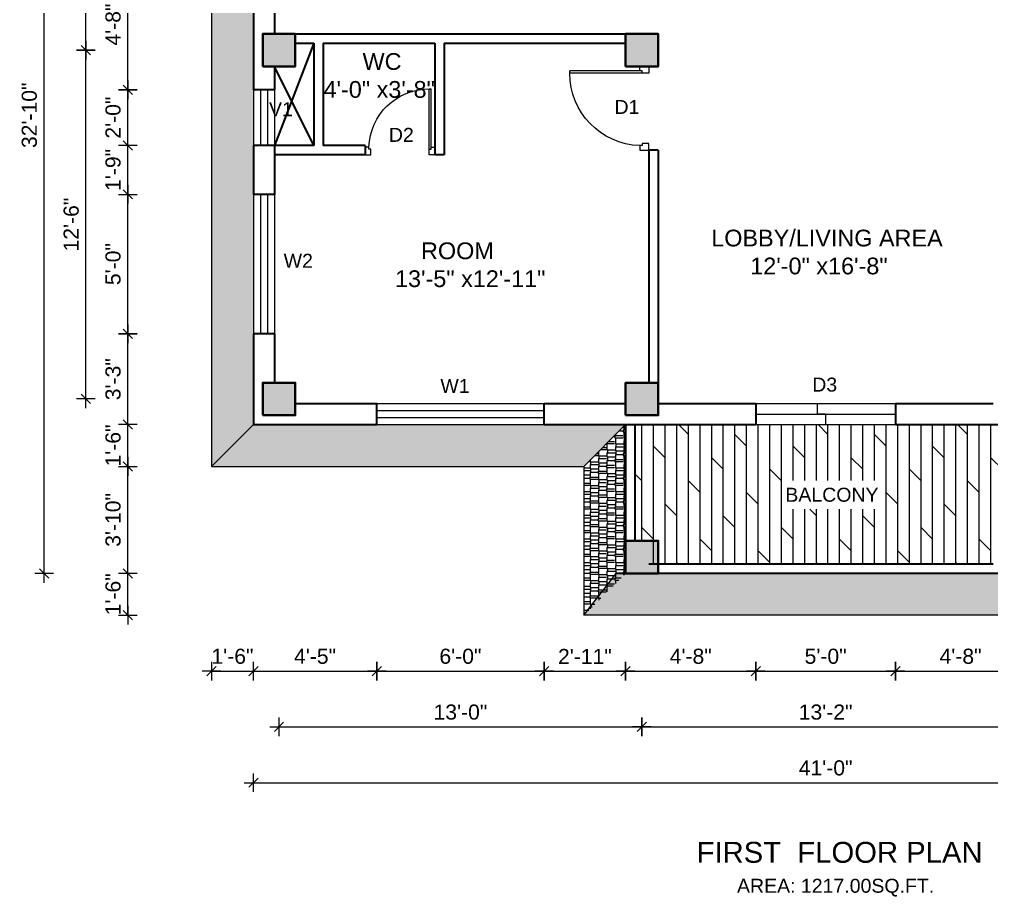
# Model space of a CAD drawing. Header units: inches. Extents: x 270915 to 273552, y 17064 to 18976.
# Drawn here: x 271625.9 to 272043.8, y 18354.5 to 18731.7 of the extents above; entities that cross this region are included whole.
import ezdxf

# ---------------------------------------------------------------- set-up
doc = ezdxf.new("R2010")
doc.units = ezdxf.units.IN
doc.header["$MEASUREMENT"] = 0
doc.header["$PDMODE"] = 35
for name, color, linetype, lineweight in [('Column', 181, 'Continuous', 40), ('dimension', 141, 'Continuous', 18), ('Hatch', 9, 'Continuous', 9), ('Stairs', 61, 'Continuous', 18), ('TEXT', 255, 'Continuous', 35), ('Walls', 11, 'Continuous', 35), ('Windows', 151, 'Continuous', 15)]:
    doc.layers.add(name, color=color, linetype=linetype, lineweight=lineweight)
doc.styles.add('arial', font='arial.ttf')
doc.styles.get("Standard").update_dxf_attribs({"font": 'arial.ttf'})
doc.dimstyles.new('1 96', dxfattribs={"dimtxt": 6.5, "dimasz": 4, "dimexe": 0, "dimexo": 0, "dimgap": 3, "dimtad": 1, "dimdec": 0, "dimzin": 11, "dimdsep": 46, "dimlunit": 3, "dimtxsty": 'arial', "dimblk": 'oblique', "dimcen": 4, "dimse1": 1, "dimse2": 1, "dimclrd": 256, "dimclre": 256, "dimclrt": 256, "dimadec": 0, "dimazin": 0, "dimtfac": 1, "dimtdec": 0, "dimtix": 1, "dimtmove": 0, "dimatfit": 3, "dimldrblk": 'Arrow2', "dimfxl": 1, "dimtolj": 1, "dimtzin": 0, "dimlwd": -1, "dimlwe": 9, "dimarcsym": 0})
pattern_1 = [(360, (26988.5, 458.2415), (7.65, 3.6), [1.8, -1.5, 2.1, -0.9, 2.7, -1.2]), (360, (26990.3, 458.3915), (7.65, 3.6), [1.5, -5.7, 1.2, -1.8]), (360, (26993.9, 458.0165), (7.65, 3.6), [0.9, -9.3]), (90, (26988.5, 458.2415), (-2.55, 3.6), [3.45, -10.95]), (90, (26990.3, 458.2415), (-2.55, 3.6), [3.375, -11.025]), (90, (26991.8, 458.2415), (-2.55, 3.6), [3.15, -11.25]), (90, (26993.9, 458.0165), (-2.55, 3.6), [3.45, -10.95]), (90, (26994.8, 458.0165), (-2.55, 3.6), [3.45, -10.95]), (90, (26997.5, 458.2415), (-2.55, 3.6), [3.3, -11.1])]
pattern_2 = [(270, (26988.5, 458.2415), (3.6, -7.65), [1.8, -1.5, 2.1, -0.9, 2.7, -1.2]), (270, (26988.65, 456.4415), (3.6, -7.65), [1.5, -5.7, 1.2, -1.8]), (270, (26988.275, 452.8415), (3.6, -7.65), [0.9, -9.3]), (360, (26988.5, 458.2415), (3.6, 2.55), [3.45, -10.95]), (360, (26988.5, 456.4415), (3.6, 2.55), [3.375, -11.025]), (360, (26988.5, 454.9415), (3.6, 2.55), [3.15, -11.25]), (360, (26988.275, 452.8415), (3.6, 2.55), [3.45, -10.95]), (360, (26988.275, 451.9415), (3.6, 2.55), [3.45, -10.95]), (360, (26988.5, 449.2415), (3.6, 2.55), [3.3, -11.1])]

# ---------------------------------------------------------------- blocks, each defined once
blk = doc.blocks.new('colm')
at = {"layer": 'Hatch'}
h = blk.add_hatch(color=256, dxfattribs=at)
h.dxf.hatch_style = 1
h.paths.add_polyline_path([(66705.71, 8319.73), (66705.71, 8307.73), (66717.71, 8307.73), (66717.71, 8319.73)])
at = {"layer": 'Column'}
blk.add_lwpolyline([(66705.71, 8307.73), (66717.71, 8307.73), (66717.71, 8319.73), (66705.71, 8319.73)], close=True, dxfattribs=at)
blk = doc.blocks.new('GFFGS')
at = {"layer": 'Windows'}
for p, q in [((97915.22, 19628.63), (97915.22, 19658.74)), ((97916.19, 19658.74), (97915.22, 19658.74)), ((97916.19, 19627.65), (97916.19, 19658.77)), ((97915.22, 19628.63), (97913.27, 19628.63)), ((97913.27, 19628.63), (97913.27, 19624.73)), ((97915.22, 19627.65), (97915.22, 19628.63)), ((97916.19, 19627.65), (97915.22, 19627.65)), ((97916.19, 19624.73), (97916.19, 19627.65)), ((97946.35, 19624.73), (97946.35, 19627.65)), ((97946.35, 19627.65), (97947.32, 19627.65)), ((97947.32, 19627.65), (97947.32, 19628.63)), ((97947.32, 19628.63), (97949.27, 19628.63)), ((97949.27, 19628.63), (97949.27, 19624.73)), ((97913.27, 19624.73), (97916.19, 19624.73)), ((97949.27, 19624.73), (97946.35, 19624.73))]:
    blk.add_line(p, q, dxfattribs=at)
blk.add_arc((97916.25, 19627.66), 31.08, 1.7801, 90.1235, dxfattribs=at)
blk = doc.blocks.new('oblique')
at = {"lineweight": 9}
for p, q in [((1, 0), (-1, 0)), ((-0.5, -0.5), (0.5, 0.5)), ((0, 1), (0, -1))]:
    blk.add_line(p, q, dxfattribs=at)
blk = doc.blocks.new('*D278')
at = {"layer": 'Defpoints', "color": 0, "transparency": 16777216}
for p in [(271708.5, 18558.6), (271726.5, 18558.6), (271726.5, 18451.5)]:
    blk.add_point(p, dxfattribs=at)
at = {"layer": 'dimension', "transparency": 16777216}
for p, q in [((271708.5, 18451.5), (271704.5, 18451.5)), ((271708.5, 18451.5), (271726.5, 18451.5)), ((271726.5, 18451.5), (271730.5, 18451.5))]:
    blk.add_line(p, q, dxfattribs=at)
at = {"layer": 'dimension', "transparency": 16777216, "xscale": 4, "yscale": 4, "zscale": 4}
blk.add_blockref('oblique', (271708.5, 18451.5), dxfattribs=at)
at = {"layer": 'dimension', "transparency": 16777216, "xscale": 4, "yscale": 4, "zscale": 4, "rotation": 180}
blk.add_blockref('oblique', (271726.5, 18451.5), dxfattribs=at)
at = {"layer": 'dimension', "transparency": 16777216, "insert": (271717.5, 18457.82), "char_height": 6.5, "attachment_point": 5, "style": 'arial'}
blk.add_mtext('\\A1;1\'-6"', dxfattribs=at)
blk = doc.blocks.new('_Oblique')
at = {"color": 0, "linetype": 'ByBlock', "lineweight": -2}
blk.add_line((-0.5, -0.5), (0.5, 0.5), dxfattribs=at)
blk = doc.blocks.new('Arrow2')
for p, q in [((-4.1, 0.75), (-3.08, 0)), ((0, 0), (-4.1, 0.75)), ((-3.08, 0), (-4.1, -0.75)), ((-4.1, -0.75), (0, 0))]:
    blk.add_line(p, q)
blk.add_solid([(-4.1, 0.75), (0, 0), (-3.08, 0), (-4.1, -0.75)])
blk = doc.blocks.new('*D279')
at = {"layer": 'Defpoints', "color": 0, "transparency": 16777216}
for p in [(271726.5, 18558.6), (271779.5, 18557.5), (271779.5, 18451.5)]:
    blk.add_point(p, dxfattribs=at)
at = {"layer": 'dimension', "transparency": 16777216}
blk.add_line((271726.5, 18451.5), (271779.5, 18451.5), dxfattribs=at)
at = {"layer": 'dimension', "transparency": 16777216, "xscale": 4, "yscale": 4, "zscale": 4, "rotation": 180}
blk.add_blockref('oblique', (271726.5, 18451.5), dxfattribs=at)
at = {"layer": 'dimension', "transparency": 16777216, "xscale": 4, "yscale": 4, "zscale": 4}
blk.add_blockref('oblique', (271779.5, 18451.5), dxfattribs=at)
at = {"layer": 'dimension', "transparency": 16777216, "insert": (271753, 18457.81), "char_height": 6.5, "attachment_point": 5, "style": 'arial'}
blk.add_mtext('\\A1;4\'-5"', dxfattribs=at)
blk = doc.blocks.new('*D280')
at = {"layer": 'Defpoints', "color": 0, "transparency": 16777216}
for p in [(271779.5, 18557.5), (271851.5, 18557.5), (271851.5, 18451.5)]:
    blk.add_point(p, dxfattribs=at)
at = {"layer": 'dimension', "transparency": 16777216}
blk.add_line((271779.5, 18451.5), (271851.5, 18451.5), dxfattribs=at)
at = {"layer": 'dimension', "transparency": 16777216, "xscale": 4, "yscale": 4, "zscale": 4, "rotation": 180}
blk.add_blockref('oblique', (271779.5, 18451.5), dxfattribs=at)
at = {"layer": 'dimension', "transparency": 16777216, "xscale": 4, "yscale": 4, "zscale": 4}
blk.add_blockref('oblique', (271851.5, 18451.5), dxfattribs=at)
at = {"layer": 'dimension', "transparency": 16777216, "insert": (271815.5, 18457.82), "char_height": 6.5, "attachment_point": 5, "style": 'arial'}
blk.add_mtext('\\A1;6\'-0"', dxfattribs=at)
blk = doc.blocks.new('*D281')
at = {"layer": 'Defpoints', "color": 0, "transparency": 16777216}
for p in [(271851.5, 18557.5), (271886.5, 18557.5), (271886.5, 18451.5)]:
    blk.add_point(p, dxfattribs=at)
at = {"layer": 'dimension', "transparency": 16777216}
blk.add_line((271851.5, 18451.5), (271886.5, 18451.5), dxfattribs=at)
at = {"layer": 'dimension', "transparency": 16777216, "xscale": 4, "yscale": 4, "zscale": 4, "rotation": 180}
blk.add_blockref('oblique', (271851.5, 18451.5), dxfattribs=at)
at = {"layer": 'dimension', "transparency": 16777216, "xscale": 4, "yscale": 4, "zscale": 4}
blk.add_blockref('oblique', (271886.5, 18451.5), dxfattribs=at)
at = {"layer": 'dimension', "transparency": 16777216, "insert": (271869, 18457.76), "char_height": 6.5, "attachment_point": 5, "style": 'arial'}
blk.add_mtext('\\A1;2\'-11"', dxfattribs=at)
blk = doc.blocks.new('*D282')
at = {"layer": 'Defpoints', "color": 0, "transparency": 16777216}
for p in [(271886.5, 18557.5), (271942.5, 18557.5), (271942.5, 18451.5)]:
    blk.add_point(p, dxfattribs=at)
at = {"layer": 'dimension', "transparency": 16777216}
blk.add_line((271886.5, 18451.5), (271942.5, 18451.5), dxfattribs=at)
at = {"layer": 'dimension', "transparency": 16777216, "xscale": 4, "yscale": 4, "zscale": 4, "rotation": 180}
blk.add_blockref('oblique', (271886.5, 18451.5), dxfattribs=at)
at = {"layer": 'dimension', "transparency": 16777216, "xscale": 4, "yscale": 4, "zscale": 4}
blk.add_blockref('oblique', (271942.5, 18451.5), dxfattribs=at)
at = {"layer": 'dimension', "transparency": 16777216, "insert": (271914.5, 18457.82), "char_height": 6.5, "attachment_point": 5, "style": 'arial'}
blk.add_mtext('\\A1;4\'-8"', dxfattribs=at)
blk = doc.blocks.new('*D283')
at = {"layer": 'Defpoints', "color": 0, "transparency": 16777216}
for p in [(271942.5, 18557.5), (272002.5, 18557.5), (272002.5, 18451.5)]:
    blk.add_point(p, dxfattribs=at)
at = {"layer": 'dimension', "transparency": 16777216}
blk.add_line((271942.5, 18451.5), (272002.5, 18451.5), dxfattribs=at)
at = {"layer": 'dimension', "transparency": 16777216, "xscale": 4, "yscale": 4, "zscale": 4, "rotation": 180}
blk.add_blockref('oblique', (271942.5, 18451.5), dxfattribs=at)
at = {"layer": 'dimension', "transparency": 16777216, "xscale": 4, "yscale": 4, "zscale": 4}
blk.add_blockref('oblique', (272002.5, 18451.5), dxfattribs=at)
at = {"layer": 'dimension', "transparency": 16777216, "insert": (271972.5, 18457.82), "char_height": 6.5, "attachment_point": 5, "style": 'arial'}
blk.add_mtext('\\A1;5\'-0"', dxfattribs=at)
blk = doc.blocks.new('*D284')
at = {"layer": 'Defpoints', "color": 0, "transparency": 16777216}
for p in [(272002.5, 18557.5), (272058.5, 18557.5), (272058.5, 18451.5)]:
    blk.add_point(p, dxfattribs=at)
at = {"layer": 'dimension', "transparency": 16777216}
blk.add_line((272002.5, 18451.5), (272058.5, 18451.5), dxfattribs=at)
at = {"layer": 'dimension', "transparency": 16777216, "xscale": 4, "yscale": 4, "zscale": 4, "rotation": 180}
blk.add_blockref('oblique', (272002.5, 18451.5), dxfattribs=at)
at = {"layer": 'dimension', "transparency": 16777216, "xscale": 4, "yscale": 4, "zscale": 4}
blk.add_blockref('oblique', (272058.5, 18451.5), dxfattribs=at)
at = {"layer": 'dimension', "transparency": 16777216, "insert": (272030.5, 18457.82), "char_height": 6.5, "attachment_point": 5, "style": 'arial'}
blk.add_mtext('\\A1;4\'-8"', dxfattribs=at)
blk = doc.blocks.new('*D289')
at = {"layer": 'Defpoints', "color": 0, "transparency": 16777216}
for p in [(271737.5, 18561.5), (271893.5, 18561.5), (271893.5, 18427.5)]:
    blk.add_point(p, dxfattribs=at)
at = {"layer": 'dimension', "transparency": 16777216}
blk.add_line((271737.5, 18427.5), (271893.5, 18427.5), dxfattribs=at)
at = {"layer": 'dimension', "transparency": 16777216, "xscale": 4, "yscale": 4, "zscale": 4, "rotation": 180}
blk.add_blockref('oblique', (271737.5, 18427.5), dxfattribs=at)
at = {"layer": 'dimension', "transparency": 16777216, "xscale": 4, "yscale": 4, "zscale": 4}
blk.add_blockref('oblique', (271893.5, 18427.5), dxfattribs=at)
at = {"layer": 'dimension', "transparency": 16777216, "insert": (271815.5, 18433.82), "char_height": 6.5, "attachment_point": 5, "style": 'arial'}
blk.add_mtext('\\A1;13\'-0"', dxfattribs=at)
blk = doc.blocks.new('*D290')
at = {"layer": 'Defpoints', "color": 0, "transparency": 16777216}
for p in [(271893.5, 18561.5), (272051.5, 18561.5), (272051.5, 18427.5)]:
    blk.add_point(p, dxfattribs=at)
at = {"layer": 'dimension', "transparency": 16777216}
blk.add_line((271893.5, 18427.5), (272051.5, 18427.5), dxfattribs=at)
at = {"layer": 'dimension', "transparency": 16777216, "xscale": 4, "yscale": 4, "zscale": 4, "rotation": 180}
blk.add_blockref('oblique', (271893.5, 18427.5), dxfattribs=at)
at = {"layer": 'dimension', "transparency": 16777216, "xscale": 4, "yscale": 4, "zscale": 4}
blk.add_blockref('oblique', (272051.5, 18427.5), dxfattribs=at)
at = {"layer": 'dimension', "transparency": 16777216, "insert": (271972.5, 18433.82), "char_height": 6.5, "attachment_point": 5, "style": 'arial'}
blk.add_mtext('\\A1;13\'-2"', dxfattribs=at)
blk = doc.blocks.new('*D292')
at = {"layer": 'Defpoints', "color": 0, "transparency": 16777216}
for p in [(271726.5, 18557.5), (272218.5, 18557.5), (272218.5, 18403.5)]:
    blk.add_point(p, dxfattribs=at)
at = {"layer": 'dimension', "transparency": 16777216}
blk.add_line((271726.5, 18403.5), (272218.5, 18403.5), dxfattribs=at)
at = {"layer": 'dimension', "transparency": 16777216, "xscale": 4, "yscale": 4, "zscale": 4, "rotation": 180}
blk.add_blockref('oblique', (271726.5, 18403.5), dxfattribs=at)
at = {"layer": 'dimension', "transparency": 16777216, "xscale": 4, "yscale": 4, "zscale": 4}
blk.add_blockref('oblique', (272218.5, 18403.5), dxfattribs=at)
at = {"layer": 'dimension', "transparency": 16777216, "insert": (271972.5, 18409.82), "char_height": 6.5, "attachment_point": 5, "style": 'arial'}
blk.add_mtext('\\A1;41\'-0"', dxfattribs=at)
blk = doc.blocks.new('*D293')
at = {"layer": 'Defpoints', "color": 0, "transparency": 16777216}
for p in [(271672.5, 18493.5), (271886.5, 18493.5), (271886.5, 18475.5)]:
    blk.add_point(p, dxfattribs=at)
at = {"layer": 'dimension', "transparency": 16777216}
for p, q in [((271672.5, 18493.5), (271672.5, 18497.5)), ((271672.5, 18475.5), (271672.5, 18493.5)), ((271672.5, 18475.5), (271672.5, 18471.5))]:
    blk.add_line(p, q, dxfattribs=at)
at = {"layer": 'dimension', "transparency": 16777216, "xscale": 4, "yscale": 4, "zscale": 4}
for p, rotation in [((271672.5, 18493.5), 270), ((271672.5, 18475.5), 90)]:
    blk.add_blockref('oblique', p, dxfattribs=dict(at, rotation=rotation))
at = {"layer": 'dimension', "transparency": 16777216, "insert": (271666.18, 18484.5), "char_height": 6.5, "attachment_point": 5, "rotation": 90, "style": 'arial'}
blk.add_mtext('\\A1;1\'-6"', dxfattribs=at)
blk = doc.blocks.new('*D294')
at = {"layer": 'Defpoints', "color": 0, "transparency": 16777216}
for p in [(271672.5, 18539.5), (271868.5, 18539.5), (271886.5, 18493.5)]:
    blk.add_point(p, dxfattribs=at)
at = {"layer": 'dimension', "transparency": 16777216}
blk.add_line((271672.5, 18493.5), (271672.5, 18539.5), dxfattribs=at)
at = {"layer": 'dimension', "transparency": 16777216, "xscale": 4, "yscale": 4, "zscale": 4}
for p, rotation in [((271672.5, 18539.5), 90), ((271672.5, 18493.5), 270)]:
    blk.add_blockref('oblique', p, dxfattribs=dict(at, rotation=rotation))
at = {"layer": 'dimension', "transparency": 16777216, "insert": (271666.18, 18516.5), "char_height": 6.5, "attachment_point": 5, "rotation": 90, "style": 'arial'}
blk.add_mtext('\\A1;3\'-10"', dxfattribs=at)
blk = doc.blocks.new('*D255')
at = {"layer": 'Defpoints', "color": 0, "transparency": 16777216}
for p in [(271672.5, 18557.5), (271726.5, 18557.5), (271868.5, 18539.5)]:
    blk.add_point(p, dxfattribs=at)
at = {"layer": 'dimension', "transparency": 16777216}
for p, q in [((271672.5, 18557.5), (271672.5, 18561.5)), ((271672.5, 18539.5), (271672.5, 18557.5)), ((271672.5, 18539.5), (271672.5, 18535.5))]:
    blk.add_line(p, q, dxfattribs=at)
at = {"layer": 'dimension', "transparency": 16777216, "xscale": 4, "yscale": 4, "zscale": 4}
for p, rotation in [((271672.5, 18557.5), 270), ((271672.5, 18539.5), 90)]:
    blk.add_blockref('oblique', p, dxfattribs=dict(at, rotation=rotation))
at = {"layer": 'dimension', "transparency": 16777216, "insert": (271666.18, 18548.5), "char_height": 6.5, "attachment_point": 5, "rotation": 90, "style": 'arial'}
blk.add_mtext('\\A1;1\'-6"', dxfattribs=at)
blk = doc.blocks.new('*D295')
at = {"layer": 'Defpoints', "color": 0, "transparency": 16777216}
for p in [(271672.5, 18596.5), (271726.5, 18596.5), (271726.5, 18557.5)]:
    blk.add_point(p, dxfattribs=at)
at = {"layer": 'dimension', "transparency": 16777216}
blk.add_line((271672.5, 18557.5), (271672.5, 18596.5), dxfattribs=at)
at = {"layer": 'dimension', "transparency": 16777216, "xscale": 4, "yscale": 4, "zscale": 4}
for p, rotation in [((271672.5, 18596.5), 90), ((271672.5, 18557.5), 270)]:
    blk.add_blockref('oblique', p, dxfattribs=dict(at, rotation=rotation))
at = {"layer": 'dimension', "transparency": 16777216, "insert": (271666.18, 18577), "char_height": 6.5, "attachment_point": 5, "rotation": 90, "style": 'arial'}
blk.add_mtext('\\A1;3\'-3"', dxfattribs=at)
blk = doc.blocks.new('*D296')
at = {"layer": 'Defpoints', "color": 0, "transparency": 16777216}
for p in [(271672.5, 18656.5), (271726.5, 18656.5), (271726.5, 18596.5)]:
    blk.add_point(p, dxfattribs=at)
at = {"layer": 'dimension', "transparency": 16777216}
blk.add_line((271672.5, 18596.5), (271672.5, 18656.5), dxfattribs=at)
at = {"layer": 'dimension', "transparency": 16777216, "xscale": 4, "yscale": 4, "zscale": 4}
for p, rotation in [((271672.5, 18656.5), 90), ((271672.5, 18596.5), 270)]:
    blk.add_blockref('oblique', p, dxfattribs=dict(at, rotation=rotation))
at = {"layer": 'dimension', "transparency": 16777216, "insert": (271666.18, 18626.5), "char_height": 6.5, "attachment_point": 5, "rotation": 90, "style": 'arial'}
blk.add_mtext('\\A1;5\'-0"', dxfattribs=at)
blk = doc.blocks.new('*D297')
at = {"layer": 'Defpoints', "color": 0, "transparency": 16777216}
for p in [(271672.5, 18677.5), (271726.5, 18677.5), (271726.5, 18656.5)]:
    blk.add_point(p, dxfattribs=at)
at = {"layer": 'dimension', "transparency": 16777216}
for p, q in [((271672.5, 18677.5), (271672.5, 18681.5)), ((271672.5, 18656.5), (271672.5, 18677.5)), ((271672.5, 18656.5), (271672.5, 18652.5))]:
    blk.add_line(p, q, dxfattribs=at)
at = {"layer": 'dimension', "transparency": 16777216, "xscale": 4, "yscale": 4, "zscale": 4}
for p, rotation in [((271672.5, 18677.5), 270), ((271672.5, 18656.5), 90)]:
    blk.add_blockref('oblique', p, dxfattribs=dict(at, rotation=rotation))
at = {"layer": 'dimension', "transparency": 16777216, "insert": (271666.18, 18667), "char_height": 6.5, "attachment_point": 5, "rotation": 90, "style": 'arial'}
blk.add_mtext('\\A1;1\'-9"', dxfattribs=at)
blk = doc.blocks.new('*D345')
at = {"layer": 'Defpoints', "color": 0, "transparency": 16777216}
for p in [(271672.5, 18701.5), (271726.5, 18701.5), (271726.5, 18677.5)]:
    blk.add_point(p, dxfattribs=at)
at = {"layer": 'dimension', "transparency": 16777216}
blk.add_line((271672.5, 18677.5), (271672.5, 18701.5), dxfattribs=at)
at = {"layer": 'dimension', "transparency": 16777216, "xscale": 4, "yscale": 4, "zscale": 4}
for p, rotation in [((271672.5, 18701.5), 90), ((271672.5, 18677.5), 270)]:
    blk.add_blockref('oblique', p, dxfattribs=dict(at, rotation=rotation))
at = {"layer": 'dimension', "transparency": 16777216, "insert": (271666.18, 18689.5), "char_height": 6.5, "attachment_point": 5, "rotation": 90, "style": 'arial'}
blk.add_mtext('\\A1;2\'-0"', dxfattribs=at)
blk = doc.blocks.new('*D346')
at = {"layer": 'Defpoints', "color": 0, "transparency": 16777216}
for p in [(271672.5, 18757.5), (271726.5, 18757.5), (271726.5, 18701.5)]:
    blk.add_point(p, dxfattribs=at)
at = {"layer": 'dimension', "transparency": 16777216}
blk.add_line((271672.5, 18701.5), (271672.5, 18757.5), dxfattribs=at)
at = {"layer": 'dimension', "transparency": 16777216, "xscale": 4, "yscale": 4, "zscale": 4}
for p, rotation in [((271672.5, 18757.5), 90), ((271672.5, 18701.5), 270)]:
    blk.add_blockref('oblique', p, dxfattribs=dict(at, rotation=rotation))
at = {"layer": 'dimension', "transparency": 16777216, "insert": (271666.18, 18729.5), "char_height": 6.5, "attachment_point": 5, "rotation": 90, "style": 'arial'}
blk.add_mtext('\\A1;4\'-8"', dxfattribs=at)
blk = doc.blocks.new('*D350')
at = {"layer": 'Defpoints', "color": 0, "transparency": 16777216}
for p in [(271654.5, 18718.5), (271730.5, 18718.5), (271730.5, 18568.5)]:
    blk.add_point(p, dxfattribs=at)
at = {"layer": 'dimension', "transparency": 16777216}
blk.add_line((271654.5, 18568.5), (271654.5, 18718.5), dxfattribs=at)
at = {"layer": 'dimension', "transparency": 16777216, "xscale": 4, "yscale": 4, "zscale": 4}
for p, rotation in [((271654.5, 18718.5), 90), ((271654.5, 18568.5), 270)]:
    blk.add_blockref('oblique', p, dxfattribs=dict(at, rotation=rotation))
at = {"layer": 'dimension', "transparency": 16777216, "insert": (271648.18, 18643.5), "char_height": 6.5, "attachment_point": 5, "rotation": 90, "style": 'arial'}
blk.add_mtext('\\A1;12\'-6"', dxfattribs=at)
blk = doc.blocks.new('*D351')
at = {"layer": 'Defpoints', "color": 0, "transparency": 16777216}
for p in [(271654.5, 18868.5), (271730.5, 18868.5), (271730.5, 18718.5)]:
    blk.add_point(p, dxfattribs=at)
at = {"layer": 'dimension', "transparency": 16777216}
blk.add_line((271654.5, 18718.5), (271654.5, 18868.5), dxfattribs=at)
at = {"layer": 'dimension', "transparency": 16777216, "xscale": 4, "yscale": 4, "zscale": 4}
for p, rotation in [((271654.5, 18868.5), 90), ((271654.5, 18718.5), 270)]:
    blk.add_blockref('oblique', p, dxfattribs=dict(at, rotation=rotation))
at = {"layer": 'dimension', "transparency": 16777216, "insert": (271648.18, 18793.5), "char_height": 6.5, "attachment_point": 5, "rotation": 90, "style": 'arial'}
blk.add_mtext('\\A1;12\'-6"', dxfattribs=at)
blk = doc.blocks.new('*D352')
at = {"layer": 'Defpoints', "color": 0, "transparency": 16777216}
for p in [(271636.5, 18887.5), (271942.45, 18887.5), (271942.45, 18493.5)]:
    blk.add_point(p, dxfattribs=at)
at = {"layer": 'dimension', "transparency": 16777216}
blk.add_line((271636.5, 18493.5), (271636.5, 18887.5), dxfattribs=at)
at = {"layer": 'dimension', "transparency": 16777216, "xscale": 4, "yscale": 4, "zscale": 4}
for p, rotation in [((271636.5, 18887.5), 90), ((271636.5, 18493.5), 270)]:
    blk.add_blockref('oblique', p, dxfattribs=dict(at, rotation=rotation))
at = {"layer": 'dimension', "transparency": 16777216, "insert": (271630.18, 18690.5), "char_height": 6.5, "attachment_point": 5, "rotation": 90, "style": 'arial'}
blk.add_mtext('\\A1;32\'-10"', dxfattribs=at)
blk = doc.blocks.new('*D381')
at = {"layer": 'Defpoints', "color": 0, "transparency": 16777216}
for p in [(271975.95, 18887.5), (272308.5, 18887.5), (271975.95, 18493.5)]:
    blk.add_point(p, dxfattribs=at)
at = {"layer": 'dimension', "transparency": 16777216}
blk.add_line((272308.5, 18493.5), (272308.5, 18887.5), dxfattribs=at)
at = {"layer": 'dimension', "transparency": 16777216, "xscale": 4, "yscale": 4, "zscale": 4}
for p, rotation in [((272308.5, 18887.5), 90), ((272308.5, 18493.5), 270)]:
    blk.add_blockref('oblique', p, dxfattribs=dict(at, rotation=rotation))
at = {"layer": 'dimension', "transparency": 16777216, "insert": (272302.18, 18690.5), "char_height": 6.5, "attachment_point": 5, "rotation": 90, "style": 'arial'}
blk.add_mtext('\\A1;32\'-10"', dxfattribs=at)

msp = doc.modelspace()

# ---------------------------------------------------------------- hatches: boundary and pattern name
at = {"layer": 'Hatch', "transparency": 33554687}
h = msp.add_hatch(dxfattribs=at)
h.set_pattern_fill('AR-RSHKE', color=256, scale=0.3, angle=270)
h.set_pattern_definition(pattern_2)
h.paths.add_polyline_path([(271726.5, 18875.5), (271726.5, 18911.5), (271708.5, 18911.5), (271708.5, 18539.5), (271726.5, 18557.5)])
h = msp.add_hatch(dxfattribs=at)
h.set_pattern_fill('AR-RSHKE', color=256, scale=0.3)
h.set_pattern_definition(pattern_1)
h.paths.add_polyline_path([(271886.5, 18557.5), (271726.5, 18557.5), (271708.5, 18539.5), (271868.5, 18539.5)])
h = msp.add_hatch(dxfattribs=at)
h.set_pattern_fill('AR-RSHKE', color=256, scale=0.3, angle=270)
h.set_pattern_definition(pattern_2)
h.paths.add_polyline_path([(271886.5, 18557.5), (271868.5, 18539.5), (271868.5, 18475.5), (271886.5, 18493.5), (271886.5, 18507.5)])
h = msp.add_hatch(dxfattribs=at)
h.set_pattern_fill('DOLMIT', color=256, scale=20, angle=90)
h.set_pattern_definition([(90, (26988.5, 458.2415), (-5, 2e-15), []), (135, (26988.5, 458.241), (-10, -10), [7.0710678, -14.1421356])])
h.paths.add_polyline_path([(272054.5, 18557.5), (272002.5, 18557.5), (271942.5, 18557.5), (271890.5, 18557.5), (271890.5, 18507.5), (271896.5, 18507.5), (271896.5, 18497.5), (272044.5, 18497.5), (272044.5, 18507.5), (272054.5, 18507.5)])
h.paths.add_polyline_path([(271953.73, 18521.07), (271996.79, 18521.07), (271996.79, 18533.43), (271953.73, 18533.43)], flags=16)
h = msp.add_hatch(dxfattribs=at)
h.set_pattern_fill('AR-RSHKE', color=256, scale=0.3)
h.set_pattern_definition(pattern_1)
h.paths.add_polyline_path([(272076.5, 18475.5), (272058.5, 18493.5), (272044.5, 18493.5), (271882.5, 18493.5), (271868.5, 18475.5)])

# ---------------------------------------------------------------- linework, layer by layer
at = {"layer": 'Column'}
for points in [[(271730.5, 18711.5), (271744.5, 18711.5), (271744.5, 18725.5), (271730.5, 18725.5)], [(271886.5, 18711.5), (271900.5, 18711.5), (271900.5, 18725.5), (271886.5, 18725.5)], [(271730.5, 18561.5), (271744.5, 18561.5), (271744.5, 18575.5), (271730.5, 18575.5)], [(271886.5, 18561.5), (271900.5, 18561.5), (271900.5, 18575.5), (271886.5, 18575.5)], [(271886.5, 18493.5), (271900.5, 18493.5), (271900.5, 18507.5), (271886.5, 18507.5)]]:
    msp.add_lwpolyline(points, close=True, dxfattribs=at)
at = {"layer": 'Stairs'}
for p, q in [((271708.5, 18911.5), (271708.5, 18539.5)), ((271708.5, 18539.5), (271726.5, 18557.5)), ((271868.5, 18539.5), (271886.5, 18557.5)), ((271708.5, 18539.5), (271868.5, 18539.5)), ((271868.5, 18539.5), (271868.5, 18475.5)), ((271868.5, 18475.5), (271882.5, 18493.5)), ((272076.5, 18475.5), (271868.5, 18475.5))]:
    msp.add_line(p, q, dxfattribs=at)
at = {"layer": 'Walls'}
for p, q in [((271726.5, 18757.5), (271726.5, 18701.5)), ((271735.5, 18757.5), (271735.5, 18725.5)), ((271744.5, 18725.5), (271886.5, 18725.5)), ((271752.5, 18721.5), (271735.5, 18677.5)), ((271744.5, 18721.5), (271752.5, 18721.5)), ((271752.5, 18721.5), (271752.5, 18677.5)), ((271756.5, 18721.5), (271804.5, 18721.5)), ((271756.5, 18721.5), (271756.5, 18677.5)), ((271804.5, 18721.5), (271804.5, 18673.5)), ((271808.5, 18721.5), (271886.5, 18721.5)), ((271808.5, 18721.5), (271808.5, 18673.5)), ((271735.5, 18711.5), (271735.5, 18701.5)), ((271752.5, 18677.5), (271735.5, 18711.5)), ((271735.5, 18701.5), (271726.5, 18701.5)), ((271726.5, 18677.5), (271726.5, 18656.5)), ((271735.5, 18677.5), (271726.5, 18677.5)), ((271735.5, 18677.5), (271735.5, 18656.5)), ((271752.5, 18677.5), (271735.5, 18677.5)), ((271774.5, 18677.5), (271756.5, 18677.5)), ((271774.5, 18677.5), (271774.5, 18673.5)), ((271774.5, 18673.5), (271735.5, 18673.5)), ((271808.5, 18673.5), (271804.5, 18673.5)), ((271896.5, 18675.5), (271896.5, 18575.5)), ((271900.5, 18675.5), (271896.5, 18675.5)), ((271900.5, 18675.5), (271900.5, 18575.5)), ((271735.5, 18656.5), (271726.5, 18656.5)), ((271726.5, 18596.5), (271726.5, 18557.5)), ((271735.5, 18596.5), (271726.5, 18596.5)), ((271735.5, 18596.5), (271735.5, 18575.5)), ((271744.5, 18566.5), (271779.5, 18566.5)), ((271779.5, 18557.5), (271779.5, 18566.5)), ((271851.5, 18566.5), (271886.5, 18566.5)), ((271851.5, 18557.5), (271851.5, 18566.5)), ((271900.5, 18566.5), (271942.5, 18566.5)), ((271942.5, 18566.5), (271942.5, 18557.5)), ((272002.5, 18566.5), (272044.5, 18566.5)), ((272002.5, 18566.5), (272002.5, 18557.5)), ((271726.5, 18557.5), (271779.5, 18557.5)), ((271851.5, 18557.5), (271942.5, 18557.5)), ((271886.5, 18557.5), (271886.5, 18493.5)), ((271890.5, 18557.5), (271890.5, 18507.5)), ((272002.5, 18557.5), (272093.5, 18557.5)), ((272044.5, 18497.5), (271896.5, 18497.5)), ((272058.5, 18493.5), (271882.5, 18493.5))]:
    msp.add_line(p, q, dxfattribs=at)
at = {"layer": 'Windows'}
for p, q in [((271726.5, 18701.5), (271726.5, 18677.5)), ((271729.5, 18701.5), (271729.5, 18677.5)), ((271732.5, 18701.5), (271732.5, 18677.5)), ((271735.5, 18701.5), (271735.5, 18677.5)), ((271726.5, 18656.5), (271726.5, 18596.5)), ((271729.5, 18656.5), (271729.5, 18596.5)), ((271732.5, 18656.5), (271732.5, 18596.5)), ((271735.5, 18656.5), (271735.5, 18596.5)), ((271779.5, 18566.5), (271851.5, 18566.5)), ((271942.5, 18566.5), (272002.5, 18566.5)), ((271969, 18562), (271969, 18566.5)), ((271779.5, 18563.5), (271851.5, 18563.5)), ((271779.5, 18560.5), (271851.5, 18560.5)), ((271942.5, 18562), (272002.5, 18562)), ((271972.5, 18562), (271969, 18562)), ((271972.5, 18562), (271972.5, 18557.5)), ((271779.5, 18557.5), (271851.5, 18557.5)), ((271942.5, 18557.5), (272002.5, 18557.5))]:
    msp.add_line(p, q, dxfattribs=at)

# ---------------------------------------------------------------- block references
at = {"layer": 'Column', "xscale": 1.166666666668081, "yscale": 1.166666666668081, "zscale": 1.166666666668081}
for p in [(193907.18, 9019.15), (194063.18, 9019.15), (193907.18, 8869.15), (194063.18, 8869.15), (194063.18, 8801.15)]:
    msp.add_blockref('colm', p, dxfattribs=at)
at = {"layer": 'Windows', "xscale": -1, "rotation": 90}
msp.add_blockref('GFFGS', (291521.23, 116624.77), dxfattribs=at)
at = {"layer": 'Windows', "xscale": -0.8333333333333334, "yscale": 0.8333333333333334, "zscale": 0.8333333333333334}
msp.add_blockref('GFFGS', (353398.89, 2319.56), dxfattribs=at)

# ---------------------------------------------------------------- texts
at = {"layer": 'TEXT'}
for s, width, gutter_width, heights, insert, char_height, attachment_point in [('        WC\\P  4\'-0" x3\'-8"', 71.3, 1.2, [0], (271751.06, 18697.92), 7.2, 7), ('V1', 18.7269, 1, [0], (271743.45, 18690.1), 6, 9), ('D1', 18.7269, 1, [0], (271892.45, 18691.08), 6, 9), ('D2', 18.7269, 1, [0], (271795.45, 18679.08), 6, 9), ('             LOBBY/LIVING AREA\\P\\pt93.6;                   12\'-0" x16\'-8"', 170.5, 1.2, [0], (271887, 18622), 7.2, 7), ('                  ROOM\\P              13\'-5" x12\'-11"', 134.7361, 1.2, [0], (271748.26, 18616.52), 7.2, 7), ('W2', 18.7269, 1, [3.83], (271752.08, 18624.93), 6, 9), ('W1', 18.7269, 1, [3.83], (271819.45, 18571.1), 6, 9), ('D3', 18.7269, 1, [0], (271977.45, 18571.6), 6, 9), ('BALCONY', 18.7269, 1, [3.83], (271995.23, 18524.24), 6, 9), ('\\pi62.07881;FIRST  FLOOR PLAN', 245.0498, 2.25, [37.88], (271854.95, 18378.05), 9, 1), ('\\pi80.49423;AREA: 1217.00SQ.FT.', 245.0498, 2.25, [37.88], (271853.9, 18362.17), 6, 1)]:
    msp.add_mtext_dynamic_manual_height_columns(s, width=width, gutter_width=gutter_width, heights=heights, dxfattribs=dict(at, insert=insert, char_height=char_height, attachment_point=attachment_point))

# ---------------------------------------------------------------- dimensions: what is measured, and where the dimension line sits
at = {"layer": 'dimension'}
for p1, p2, distance, picture, middle in [((271942.45, 18493.5), (271942.45, 18887.5), 305.95, '*D352', (271630.18, 18690.5)), ((271975.95, 18493.5), (271975.95, 18887.5), -332.55, '*D381', (272302.18, 18690.5)), ((271730.5, 18568.5), (271730.5, 18718.5), 76, '*D350', (271648.18, 18643.5)), ((271737.5, 18561.5), (271893.5, 18561.5), -134, '*D289', (271815.5, 18433.82)), ((271708.5, 18558.6), (271726.5, 18558.6), -107.1, '*D278', (271717.5, 18457.82)), ((271726.5, 18557.5), (272218.5, 18557.5), -154, '*D292', (271972.5, 18409.82)), ((271886.5, 18475.5), (271886.5, 18493.5), 214, '*D293', (271666.18, 18484.5))]:
    dim = msp.add_aligned_dim(p1=p1, p2=p2, distance=distance, dimstyle='1 96', dxfattribs=at)
    dim.commit()
    dim.dimension.update_dxf_attribs({"geometry": picture, "text_midpoint": middle})
for base, p1, p2, angle, picture, middle in [((271654.5, 18868.5), (271730.5, 18718.5), (271730.5, 18868.5), 270, '*D351', (271648.18, 18793.5)), ((271672.5, 18757.5), (271726.5, 18701.5), (271726.5, 18757.5), 270, '*D346', (271666.18, 18729.5)), ((271672.5, 18701.5), (271726.5, 18677.5), (271726.5, 18701.5), 270, '*D345', (271666.18, 18689.5)), ((271672.5, 18677.5), (271726.5, 18656.5), (271726.5, 18677.5), 270, '*D297', (271666.18, 18667)), ((271672.5, 18656.5), (271726.5, 18596.5), (271726.5, 18656.5), 270, '*D296', (271666.18, 18626.5)), ((271672.5, 18596.5), (271726.5, 18557.5), (271726.5, 18596.5), 270, '*D295', (271666.18, 18577)), ((271672.5, 18557.5), (271868.5, 18539.5), (271726.5, 18557.5), 270, '*D255', (271666.18, 18548.5)), ((272051.5, 18427.5), (271893.5, 18561.5), (272051.5, 18561.5), 180, '*D290', (271972.5, 18433.82)), ((271779.5, 18451.5), (271726.5, 18558.6), (271779.5, 18557.5), 180, '*D279', (271753, 18457.81)), ((271851.5, 18451.5), (271779.5, 18557.5), (271851.5, 18557.5), 180, '*D280', (271815.5, 18457.82)), ((271886.5, 18451.5), (271851.5, 18557.5), (271886.5, 18557.5), 180, '*D281', (271869, 18457.76)), ((271942.5, 18451.5), (271886.5, 18557.5), (271942.5, 18557.5), 180, '*D282', (271914.5, 18457.82)), ((272002.5, 18451.5), (271942.5, 18557.5), (272002.5, 18557.5), 180, '*D283', (271972.5, 18457.82)), ((272058.5, 18451.5), (272002.5, 18557.5), (272058.5, 18557.5), 180, '*D284', (272030.5, 18457.82)), ((271672.5, 18539.5), (271886.5, 18493.5), (271868.5, 18539.5), 270, '*D294', (271666.18, 18516.5))]:
    dim = msp.add_linear_dim(base=base, p1=p1, p2=p2, angle=angle, dimstyle='1 96', override={"dimtmove": 1}, dxfattribs=at)
    dim.commit()
    dim.dimension.update_dxf_attribs({"geometry": picture, "text_midpoint": middle})

doc.saveas('drawing.dxf')
